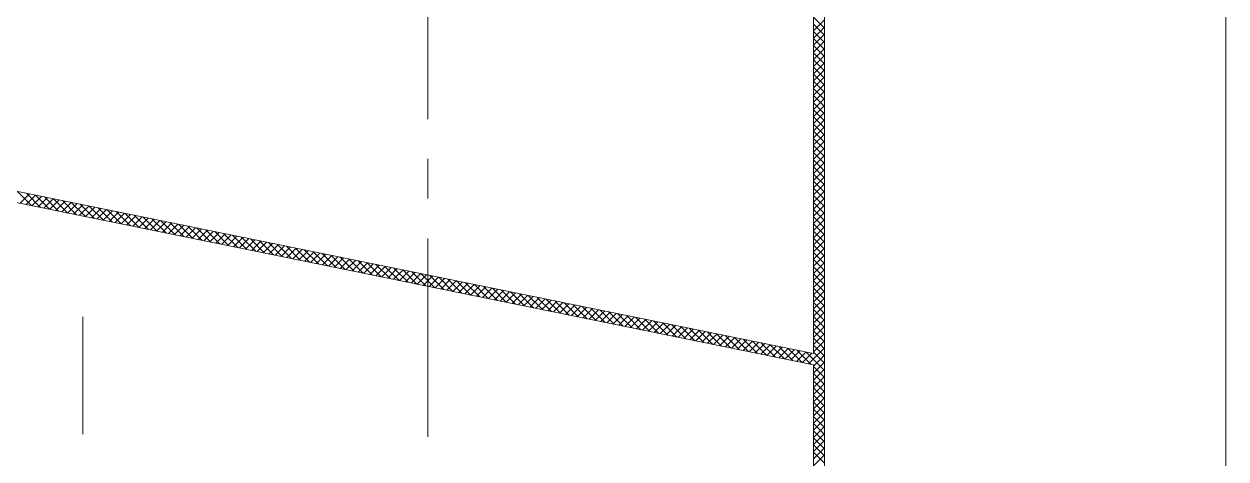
# Model space of a CAD drawing. Header units: millimetres. Extents: x 3449 to 4043, y 1067 to 1487.
# Drawn here: x 3669.94 to 3685.07, y 1159.69 to 1165.17 of the extents above; entities that cross this region are included whole.
import ezdxf

# ---------------------------------------------------------------- set-up
doc = ezdxf.new("R2010")
doc.units = ezdxf.units.MM
doc.linetypes.add('CENTERX2', pattern=[4, 2.5, -0.5, 0.5, -0.5])
for name, color, linetype, lineweight, true_color in [('1', 1, 'Continuous', 18, 0xff0000), ('2', 2, 'Continuous', 18, 0xffff00), ('3', 3, 'CENTERX2', 18, 0x00ff00)]:
    doc.layers.add(name, color=color, linetype=linetype, lineweight=lineweight, true_color=true_color)

msp = doc.modelspace()

# ---------------------------------------------------------------- linework, layer by layer
at = {"layer": '1'}
for p, q in [((3685.07446, 1179.13855), (3685.07446, 1113.88778)), ((3680.01877, 1170.23294), (3680.01877, 1122.79339)), ((3679.88038, 1169.06555), (3679.88038, 1161.02082)), ((3667.78069, 1163.34664), (3679.88038, 1160.87958)), ((3667.83678, 1163.47644), (3679.88038, 1161.02082)), ((3679.88038, 1160.87958), (3679.88038, 1132.14675))]:
    msp.add_line(p, q, dxfattribs=at)
at = {"layer": '2'}
for p, q in [((3680.01877, 1165.12057), (3679.88038, 1165.25896)), ((3679.88038, 1165.08548), (3680.01877, 1165.22387)), ((3680.01877, 1165.03077), (3679.88038, 1165.16915)), ((3679.88038, 1164.99568), (3680.01877, 1165.13407)), ((3680.01877, 1164.94096), (3679.88038, 1165.07935)), ((3679.88038, 1164.90588), (3680.01877, 1165.04427)), ((3680.01877, 1164.85116), (3679.88038, 1164.98955)), ((3679.88038, 1164.81608), (3680.01877, 1164.95447)), ((3680.01877, 1164.76136), (3679.88038, 1164.89975)), ((3679.88038, 1164.72627), (3680.01877, 1164.86466)), ((3680.01877, 1164.67155), (3679.88038, 1164.80994)), ((3679.88038, 1164.63647), (3680.01877, 1164.77486)), ((3680.01877, 1164.58175), (3679.88038, 1164.72014)), ((3679.88038, 1164.54667), (3680.01877, 1164.68506)), ((3680.01877, 1164.49195), (3679.88038, 1164.63034)), ((3679.88038, 1164.45687), (3680.01877, 1164.59526)), ((3680.01877, 1164.40215), (3679.88038, 1164.54054)), ((3679.88038, 1164.36706), (3680.01877, 1164.50545)), ((3680.01877, 1164.31234), (3679.88038, 1164.45073)), ((3679.88038, 1164.27726), (3680.01877, 1164.41565)), ((3680.01877, 1164.22254), (3679.88038, 1164.36093)), ((3679.88038, 1164.18746), (3680.01877, 1164.32585)), ((3680.01877, 1164.13274), (3679.88038, 1164.27113)), ((3679.88038, 1164.09766), (3680.01877, 1164.23605)), ((3680.01877, 1164.04294), (3679.88038, 1164.18133)), ((3679.88038, 1164.00785), (3680.01877, 1164.14624)), ((3680.01877, 1163.95313), (3679.88038, 1164.09152)), ((3679.88038, 1163.91805), (3680.01877, 1164.05644)), ((3680.01877, 1163.86333), (3679.88038, 1164.00172)), ((3679.88038, 1163.82825), (3680.01877, 1163.96664)), ((3680.01877, 1163.77353), (3679.88038, 1163.91192)), ((3679.88038, 1163.73845), (3680.01877, 1163.87684)), ((3680.01877, 1163.68373), (3679.88038, 1163.82212)), ((3679.88038, 1163.64864), (3680.01877, 1163.78703)), ((3680.01877, 1163.59392), (3679.88038, 1163.73231)), ((3679.88038, 1163.55884), (3680.01877, 1163.69723)), ((3680.01877, 1163.50412), (3679.88038, 1163.64251)), ((3679.88038, 1163.46904), (3680.01877, 1163.60743)), ((3680.01877, 1163.41432), (3679.88038, 1163.55271)), ((3679.88038, 1163.37924), (3680.01877, 1163.51762)), ((3680.01877, 1163.32452), (3679.88038, 1163.46291)), ((3679.88038, 1163.28943), (3680.01877, 1163.42782)), ((3680.01877, 1163.23471), (3679.88038, 1163.3731)), ((3679.88038, 1163.19963), (3680.01877, 1163.33802)), ((3680.01877, 1163.14491), (3679.88038, 1163.2833)), ((3679.88038, 1163.10983), (3680.01877, 1163.24822)), ((3680.01877, 1163.05511), (3679.88038, 1163.1935)), ((3670.04026, 1162.88593), (3669.86285, 1163.06334)), ((3679.88038, 1163.02003), (3680.01877, 1163.15841)), ((3680.01877, 1162.96531), (3679.88038, 1163.1037)), ((3679.88038, 1162.93022), (3680.01877, 1163.06861)), ((3669.89718, 1162.9151), (3670.01449, 1163.03242)), ((3669.97177, 1162.89989), (3670.08909, 1163.01721)), ((3670.15306, 1162.86293), (3669.97565, 1163.04034)), ((3670.04636, 1162.88469), (3670.16368, 1163.002)), ((3670.26586, 1162.83993), (3670.08845, 1163.01734)), ((3670.12096, 1162.86948), (3670.23827, 1162.98679)), ((3670.19555, 1162.85427), (3670.31287, 1162.97158)), ((3670.37866, 1162.81693), (3670.20125, 1162.99434)), ((3670.27014, 1162.83906), (3670.38746, 1162.95637)), ((3670.49147, 1162.79393), (3670.31406, 1162.97134)), ((3670.34474, 1162.82385), (3670.46205, 1162.94117)), ((3670.41933, 1162.80864), (3670.53665, 1162.92596)), ((3670.60427, 1162.77093), (3670.42686, 1162.94834)), ((3670.49392, 1162.79343), (3670.61124, 1162.91075)), ((3670.71707, 1162.74793), (3670.53966, 1162.92534)), ((3670.56852, 1162.77822), (3670.68583, 1162.89554)), ((3670.82987, 1162.72493), (3670.65246, 1162.90234)), ((3680.01877, 1162.8755), (3679.88038, 1163.01389)), ((3679.88038, 1162.84042), (3680.01877, 1162.97881)), ((3680.01877, 1162.7857), (3679.88038, 1162.92409)), ((3670.64311, 1162.76301), (3670.76043, 1162.88033)), ((3670.7177, 1162.7478), (3670.83502, 1162.86512)), ((3670.94267, 1162.70193), (3670.76527, 1162.87934)), ((3670.7923, 1162.73259), (3670.90961, 1162.84991)), ((3670.86689, 1162.71738), (3670.98421, 1162.8347)), ((3671.05548, 1162.67893), (3670.87807, 1162.85634)), ((3670.94148, 1162.70218), (3671.0588, 1162.81949)), ((3671.16828, 1162.65593), (3670.99087, 1162.83334)), ((3671.01608, 1162.68697), (3671.13339, 1162.80428)), ((3671.09067, 1162.67176), (3671.20799, 1162.78907)), ((3671.28108, 1162.63293), (3671.10367, 1162.81034)), ((3671.16526, 1162.65655), (3671.28258, 1162.77386)), ((3671.39388, 1162.60993), (3671.21647, 1162.78734)), ((3671.23986, 1162.64134), (3671.35717, 1162.75866)), ((3671.31445, 1162.62613), (3671.43177, 1162.74345)), ((3671.50669, 1162.58693), (3671.32928, 1162.76434)), ((3671.61949, 1162.56393), (3671.44208, 1162.74134)), ((3679.88038, 1162.75062), (3680.01877, 1162.88901)), ((3680.01877, 1162.6959), (3679.88038, 1162.83429)), ((3679.88038, 1162.66081), (3680.01877, 1162.7992)), ((3680.01877, 1162.6061), (3679.88038, 1162.74449)), ((3671.38904, 1162.61092), (3671.50636, 1162.72824)), ((3671.46364, 1162.59571), (3671.58095, 1162.71303)), ((3671.53823, 1162.5805), (3671.65555, 1162.69782)), ((3671.73229, 1162.54093), (3671.55488, 1162.71834)), ((3671.61282, 1162.56529), (3671.73014, 1162.68261)), ((3671.84509, 1162.51793), (3671.66768, 1162.69534)), ((3671.68742, 1162.55008), (3671.80473, 1162.6674)), ((3671.76201, 1162.53487), (3671.87933, 1162.65219)), ((3671.9579, 1162.49493), (3671.78049, 1162.67234)), ((3671.8366, 1162.51967), (3671.95392, 1162.63698)), ((3672.0707, 1162.47193), (3671.89329, 1162.64934)), ((3671.9112, 1162.50446), (3672.02851, 1162.62177)), ((3671.98579, 1162.48925), (3672.10311, 1162.60656)), ((3672.1835, 1162.44894), (3672.00609, 1162.62634)), ((3672.06038, 1162.47404), (3672.1777, 1162.59135)), ((3672.2963, 1162.42594), (3672.11889, 1162.60335)), ((3679.88038, 1162.57101), (3680.01877, 1162.7094)), ((3680.01877, 1162.51629), (3679.88038, 1162.65468)), ((3679.88038, 1162.48121), (3680.01877, 1162.6196)), ((3672.13498, 1162.45883), (3672.25229, 1162.57615)), ((3672.20957, 1162.44362), (3672.32689, 1162.56094)), ((3672.40911, 1162.40294), (3672.2317, 1162.58035)), ((3672.28416, 1162.42841), (3672.40148, 1162.54573)), ((3672.52191, 1162.37994), (3672.3445, 1162.55735)), ((3672.35876, 1162.4132), (3672.47607, 1162.53052)), ((3672.43335, 1162.39799), (3672.55067, 1162.51531)), ((3672.63471, 1162.35694), (3672.4573, 1162.53435)), ((3672.50794, 1162.38278), (3672.62526, 1162.5001)), ((3672.74751, 1162.33394), (3672.5701, 1162.51135)), ((3672.58254, 1162.36757), (3672.69985, 1162.48489)), ((3672.65713, 1162.35236), (3672.77445, 1162.46968)), ((3672.86031, 1162.31094), (3672.6829, 1162.48835)), ((3672.73172, 1162.33716), (3672.84904, 1162.45447)), ((3672.97312, 1162.28794), (3672.79571, 1162.46535)), ((3672.80632, 1162.32195), (3672.92363, 1162.43926)), ((3673.08592, 1162.26494), (3672.90851, 1162.44235)), ((3680.01877, 1162.42649), (3679.88038, 1162.56488)), ((3679.88038, 1162.39141), (3680.01877, 1162.5298)), ((3680.01877, 1162.33669), (3679.88038, 1162.47508)), ((3679.88038, 1162.3016), (3680.01877, 1162.43999)), ((3672.88091, 1162.30674), (3672.99823, 1162.42405)), ((3672.9555, 1162.29153), (3673.07282, 1162.40884)), ((3673.19872, 1162.24194), (3673.02131, 1162.41935)), ((3673.0301, 1162.27632), (3673.14741, 1162.39364)), ((3673.10469, 1162.26111), (3673.22201, 1162.37843)), ((3673.31152, 1162.21894), (3673.13411, 1162.39635)), ((3673.17928, 1162.2459), (3673.2966, 1162.36322)), ((3673.42433, 1162.19594), (3673.24692, 1162.37335)), ((3673.25388, 1162.23069), (3673.37119, 1162.34801)), ((3673.32847, 1162.21548), (3673.44579, 1162.3328)), ((3673.53713, 1162.17294), (3673.35972, 1162.35035)), ((3673.40306, 1162.20027), (3673.52038, 1162.31759)), ((3673.64993, 1162.14994), (3673.47252, 1162.32735)), ((3673.47766, 1162.18506), (3673.59497, 1162.30238)), ((3673.55225, 1162.16985), (3673.66957, 1162.28717)), ((3673.76273, 1162.12694), (3673.58532, 1162.30435)), ((3680.01877, 1162.24689), (3679.88038, 1162.38528)), ((3679.88038, 1162.2118), (3680.01877, 1162.35019)), ((3680.01877, 1162.15708), (3679.88038, 1162.29547)), ((3673.62684, 1162.15465), (3673.74416, 1162.27196)), ((3673.87554, 1162.10394), (3673.69813, 1162.28135)), ((3673.70144, 1162.13944), (3673.81875, 1162.25675)), ((3673.77603, 1162.12423), (3673.89335, 1162.24154)), ((3673.98834, 1162.08094), (3673.81093, 1162.25835)), ((3673.85062, 1162.10902), (3673.96794, 1162.22633)), ((3674.10114, 1162.05794), (3673.92373, 1162.23535)), ((3673.92522, 1162.09381), (3674.04253, 1162.21113)), ((3673.99981, 1162.0786), (3674.11713, 1162.19592)), ((3674.21394, 1162.03494), (3674.03653, 1162.21235)), ((3674.0744, 1162.06339), (3674.19172, 1162.18071)), ((3674.149, 1162.04818), (3674.26631, 1162.1655)), ((3674.32674, 1162.01194), (3674.14933, 1162.18935)), ((3674.22359, 1162.03297), (3674.34091, 1162.15029)), ((3674.43955, 1161.98894), (3674.26214, 1162.16635)), ((3674.29819, 1162.01776), (3674.4155, 1162.13508)), ((3674.55235, 1161.96594), (3674.37494, 1162.14335)), ((3679.88038, 1162.122), (3680.01877, 1162.26039)), ((3680.01877, 1162.06728), (3679.88038, 1162.20567)), ((3679.88038, 1162.0322), (3680.01877, 1162.17059)), ((3674.37278, 1162.00255), (3674.4901, 1162.11987)), ((3674.44737, 1161.98734), (3674.56469, 1162.10466)), ((3674.66515, 1161.94294), (3674.48774, 1162.12035)), ((3674.52197, 1161.97214), (3674.63928, 1162.08945)), ((3674.59656, 1161.95693), (3674.71388, 1162.07424)), ((3674.77795, 1161.91994), (3674.60054, 1162.09735)), ((3674.67115, 1161.94172), (3674.78847, 1162.05903)), ((3674.89076, 1161.89694), (3674.71335, 1162.07435)), ((3674.74575, 1161.92651), (3674.86306, 1162.04382)), ((3674.82034, 1161.9113), (3674.93766, 1162.02862)), ((3675.00356, 1161.87394), (3674.82615, 1162.05135)), ((3674.89493, 1161.89609), (3675.01225, 1162.01341)), ((3675.11636, 1161.85094), (3674.93895, 1162.02835)), ((3674.96953, 1161.88088), (3675.08684, 1161.9982)), ((3675.04412, 1161.86567), (3675.16144, 1161.98299)), ((3675.22916, 1161.82794), (3675.05175, 1162.00535)), ((3680.01877, 1161.97748), (3679.88038, 1162.11587)), ((3679.88038, 1161.94239), (3680.01877, 1162.08078)), ((3680.01877, 1161.88768), (3679.88038, 1162.02606)), ((3679.88038, 1161.85259), (3680.01877, 1161.99098)), ((3675.11871, 1161.85046), (3675.23603, 1161.96778)), ((3675.34197, 1161.80494), (3675.16456, 1161.98235)), ((3675.19331, 1161.83525), (3675.31062, 1161.95257)), ((3675.2679, 1161.82004), (3675.38522, 1161.93736)), ((3675.45477, 1161.78194), (3675.27736, 1161.95935)), ((3675.34249, 1161.80483), (3675.45981, 1161.92215)), ((3675.56757, 1161.75894), (3675.39016, 1161.93635)), ((3675.41709, 1161.78963), (3675.5344, 1161.90694)), ((3675.49168, 1161.77442), (3675.609, 1161.89173)), ((3675.68037, 1161.73594), (3675.50296, 1161.91335)), ((3675.56627, 1161.75921), (3675.68359, 1161.87652)), ((3675.79317, 1161.71294), (3675.61576, 1161.89035)), ((3675.64087, 1161.744), (3675.75818, 1161.86131)), ((3675.71546, 1161.72879), (3675.83278, 1161.84611)), ((3675.90598, 1161.68994), (3675.72857, 1161.86735)), ((3676.01878, 1161.66694), (3675.84137, 1161.84435)), ((3680.01877, 1161.79787), (3679.88038, 1161.93626)), ((3679.88038, 1161.76279), (3680.01877, 1161.90118)), ((3680.01877, 1161.70807), (3679.88038, 1161.84646)), ((3675.79005, 1161.71358), (3675.90737, 1161.8309)), ((3675.86465, 1161.69837), (3675.98196, 1161.81569)), ((3675.93924, 1161.68316), (3676.05656, 1161.80048)), ((3676.13158, 1161.64394), (3675.95417, 1161.82135)), ((3676.01383, 1161.66795), (3676.13115, 1161.78527)), ((3676.24438, 1161.62094), (3676.06697, 1161.79835)), ((3676.08843, 1161.65274), (3676.20574, 1161.77006)), ((3676.16302, 1161.63753), (3676.28034, 1161.75485)), ((3676.35719, 1161.59794), (3676.17978, 1161.77535)), ((3676.23761, 1161.62232), (3676.35493, 1161.73964)), ((3676.46999, 1161.57494), (3676.29258, 1161.75235)), ((3676.31221, 1161.60712), (3676.42952, 1161.72443)), ((3676.3868, 1161.59191), (3676.50412, 1161.70922)), ((3676.58279, 1161.55194), (3676.40538, 1161.72935)), ((3676.46139, 1161.5767), (3676.57871, 1161.69401)), ((3676.69559, 1161.52894), (3676.51818, 1161.70635)), ((3676.8084, 1161.50594), (3676.63099, 1161.68335)), ((3679.88038, 1161.67299), (3680.01877, 1161.81138)), ((3680.01877, 1161.61827), (3679.88038, 1161.75666)), ((3679.88038, 1161.58318), (3680.01877, 1161.72157)), ((3676.53599, 1161.56149), (3676.6533, 1161.6788)), ((3676.61058, 1161.54628), (3676.7279, 1161.6636)), ((3676.68517, 1161.53107), (3676.80249, 1161.64839)), ((3676.9212, 1161.48295), (3676.74379, 1161.66035)), ((3676.75977, 1161.51586), (3676.87708, 1161.63318)), ((3676.83436, 1161.50065), (3676.95168, 1161.61797)), ((3677.034, 1161.45995), (3676.85659, 1161.63736)), ((3676.90895, 1161.48544), (3677.02627, 1161.60276)), ((3677.1468, 1161.43695), (3676.96939, 1161.61436)), ((3676.98355, 1161.47023), (3677.10086, 1161.58755)), ((3677.05814, 1161.45502), (3677.17546, 1161.57234)), ((3677.2596, 1161.41395), (3677.0822, 1161.59136)), ((3677.13273, 1161.43981), (3677.25005, 1161.55713)), ((3677.37241, 1161.39095), (3677.195, 1161.56836)), ((3677.20733, 1161.42461), (3677.32464, 1161.54192)), ((3677.48521, 1161.36795), (3677.3078, 1161.54536)), ((3680.01877, 1161.52847), (3679.88038, 1161.66685)), ((3679.88038, 1161.49338), (3680.01877, 1161.63177)), ((3680.01877, 1161.43866), (3679.88038, 1161.57705)), ((3679.88038, 1161.40358), (3680.01877, 1161.54197)), ((3677.28192, 1161.4094), (3677.39924, 1161.52671)), ((3677.35651, 1161.39419), (3677.47383, 1161.5115)), ((3677.59801, 1161.34495), (3677.4206, 1161.52236)), ((3677.43111, 1161.37898), (3677.54842, 1161.49629)), ((3677.5057, 1161.36377), (3677.62302, 1161.48108)), ((3677.71081, 1161.32195), (3677.5334, 1161.49936)), ((3677.58029, 1161.34856), (3677.69761, 1161.46588)), ((3677.82362, 1161.29895), (3677.64621, 1161.47636)), ((3677.65489, 1161.33335), (3677.7722, 1161.45067)), ((3677.72948, 1161.31814), (3677.8468, 1161.43546)), ((3677.93642, 1161.27595), (3677.75901, 1161.45336)), ((3677.80407, 1161.30293), (3677.92139, 1161.42025)), ((3678.04922, 1161.25295), (3677.87181, 1161.43036)), ((3677.87867, 1161.28772), (3677.99598, 1161.40504)), ((3677.95326, 1161.27251), (3678.07058, 1161.38983)), ((3678.16202, 1161.22995), (3677.98461, 1161.40736)), ((3678.27483, 1161.20695), (3678.09742, 1161.38436)), ((3680.01877, 1161.34886), (3679.88038, 1161.48725)), ((3679.88038, 1161.31378), (3680.01877, 1161.45217)), ((3680.01877, 1161.25906), (3679.88038, 1161.39745)), ((3678.02785, 1161.2573), (3678.14517, 1161.37462)), ((3678.10245, 1161.24209), (3678.21976, 1161.35941)), ((3678.17704, 1161.22689), (3678.29436, 1161.3442)), ((3678.38763, 1161.18395), (3678.21022, 1161.36136)), ((3678.25163, 1161.21168), (3678.36895, 1161.32899)), ((3678.50043, 1161.16095), (3678.32302, 1161.33836)), ((3678.32623, 1161.19647), (3678.44354, 1161.31378)), ((3678.40082, 1161.18126), (3678.51814, 1161.29857)), ((3678.61323, 1161.13795), (3678.43582, 1161.31536)), ((3678.47541, 1161.16605), (3678.59273, 1161.28337)), ((3678.72604, 1161.11495), (3678.54863, 1161.29236)), ((3678.55001, 1161.15084), (3678.66732, 1161.26816)), ((3678.6246, 1161.13563), (3678.74192, 1161.25295)), ((3678.83884, 1161.09195), (3678.66143, 1161.26936)), ((3678.6992, 1161.12042), (3678.81651, 1161.23774)), ((3678.95164, 1161.06895), (3678.77423, 1161.24636)), ((3679.88038, 1161.22397), (3680.01877, 1161.36236)), ((3680.01877, 1161.16925), (3679.88038, 1161.30764)), ((3679.88038, 1161.13417), (3680.01877, 1161.27256)), ((3678.77379, 1161.10521), (3678.89111, 1161.22253)), ((3678.84838, 1161.09), (3678.9657, 1161.20732)), ((3679.06444, 1161.04595), (3678.88703, 1161.22336)), ((3678.92298, 1161.07479), (3679.04029, 1161.19211)), ((3678.99757, 1161.05958), (3679.11489, 1161.1769)), ((3679.17724, 1161.02295), (3678.99983, 1161.20036)), ((3679.07216, 1161.04438), (3679.18948, 1161.16169)), ((3679.29005, 1160.99995), (3679.11264, 1161.17736)), ((3679.14676, 1161.02917), (3679.26407, 1161.14648)), ((3679.22135, 1161.01396), (3679.33867, 1161.13127)), ((3679.40285, 1160.97695), (3679.22544, 1161.15436)), ((3679.29594, 1160.99875), (3679.41326, 1161.11606)), ((3679.51565, 1160.95395), (3679.33824, 1161.13136)), ((3679.37054, 1160.98354), (3679.48785, 1161.10086)), ((3679.44513, 1160.96833), (3679.56245, 1161.08565)), ((3679.62845, 1160.93095), (3679.45104, 1161.10836)), ((3679.74126, 1160.90795), (3679.56385, 1161.08536)), ((3679.8181, 1160.89228), (3680.01877, 1161.09296)), ((3680.01877, 1161.07945), (3679.88038, 1161.21784)), ((3679.88038, 1161.04437), (3680.01877, 1161.18276)), ((3680.01877, 1160.98965), (3679.88038, 1161.12804)), ((3679.51972, 1160.95312), (3679.63704, 1161.07044)), ((3679.59432, 1160.93791), (3679.71163, 1161.05523)), ((3679.66891, 1160.9227), (3679.78623, 1161.04002)), ((3679.85406, 1160.88495), (3679.67665, 1161.06236)), ((3679.7435, 1160.90749), (3679.86082, 1161.02481)), ((3680.01877, 1160.81004), (3679.78945, 1161.03936)), ((3680.01877, 1160.89985), (3679.88038, 1161.03824)), ((3679.88038, 1160.86476), (3680.01877, 1161.00315)), ((3679.88038, 1160.77496), (3680.01877, 1160.91335)), ((3680.01877, 1160.72024), (3679.88038, 1160.85863)), ((3679.88038, 1160.68516), (3680.01877, 1160.82355)), ((3680.01877, 1160.63044), (3679.88038, 1160.76883)), ((3679.88038, 1160.59536), (3680.01877, 1160.73375)), ((3680.01877, 1160.54064), (3679.88038, 1160.67903)), ((3679.88038, 1160.50555), (3680.01877, 1160.64394)), ((3680.01877, 1160.45083), (3679.88038, 1160.58922)), ((3679.88038, 1160.41575), (3680.01877, 1160.55414)), ((3680.01877, 1160.36103), (3679.88038, 1160.49942)), ((3679.88038, 1160.32595), (3680.01877, 1160.46434)), ((3680.01877, 1160.27123), (3679.88038, 1160.40962)), ((3679.88038, 1160.23615), (3680.01877, 1160.37454)), ((3680.01877, 1160.18143), (3679.88038, 1160.31982)), ((3679.88038, 1160.14634), (3680.01877, 1160.28473)), ((3680.01877, 1160.09162), (3679.88038, 1160.23001)), ((3679.88038, 1160.05654), (3680.01877, 1160.19493)), ((3680.01877, 1160.00182), (3679.88038, 1160.14021)), ((3679.88038, 1159.96674), (3680.01877, 1160.10513)), ((3680.01877, 1159.91202), (3679.88038, 1160.05041)), ((3679.88038, 1159.87694), (3680.01877, 1160.01532)), ((3680.01877, 1159.82222), (3679.88038, 1159.96061)), ((3679.88038, 1159.78713), (3680.01877, 1159.92552)), ((3680.01877, 1159.73241), (3679.88038, 1159.8708)), ((3679.88038, 1159.69733), (3680.01877, 1159.83572)), ((3680.01877, 1159.64261), (3679.88038, 1159.781)), ((3679.88038, 1159.60753), (3680.01877, 1159.74592))]:
    msp.add_line(p, q, dxfattribs=at)
at = {"layer": '3'}
for p, q in [((3675.02578, 1159.97294), (3675.02578, 1177.23338)), ((3670.68578, 1132.00859), (3670.68578, 1161.48315))]:
    msp.add_line(p, q, dxfattribs=at)

doc.saveas('drawing.dxf')
